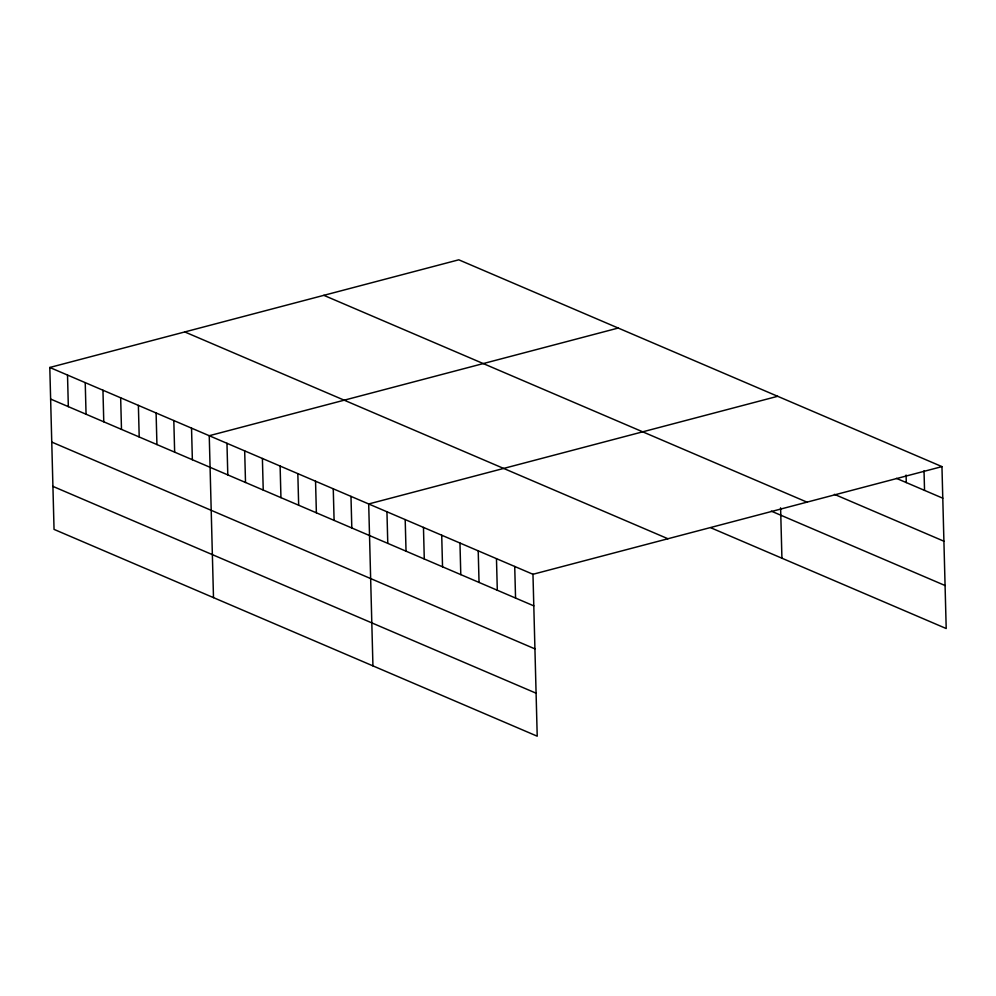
<?xml version="1.0" encoding="UTF-8"?>
<svg xmlns="http://www.w3.org/2000/svg" width="996" height="996" viewBox="0 0 996 996"><rect width="100%" height="100%" fill="white"/><g stroke="black" fill="none" stroke-linecap="round" stroke-linejoin="round"><path stroke-width="1.49" d="M49.8 367.474L532.972 574.281L537.218 736.193L54.045 529.386L49.8 367.474L458.783 259.807L941.955 466.614L946.2 628.526L711.057 527.88M618.23 328.045L209.247 435.713L213.493 597.637M777.677 396.296L368.694 503.964L372.94 665.888M532.972 574.281L941.955 466.614M896.45 478.366L942.789 498.199M834.399 494.34L943.909 541.214M323.825 295.326L806.997 502.146M771.253 511.122L945.08 585.524M184.77 331.942L667.943 538.749M50.622 399.06L533.806 605.867M51.755 442.075L534.927 648.882M52.913 486.384L536.085 693.191M924.027 470.834L924.537 490.393M906.086 475.055L906.285 482.574M780.603 507.823L781.922 558.221M514.72 566.463L515.555 598.061M496.469 558.656L497.303 590.242M478.217 550.838L479.039 582.436M459.965 543.032L460.787 574.617M441.714 535.213L442.535 566.811M423.462 527.407L424.284 558.993M405.198 519.588L406.032 551.186M386.946 511.782L387.78 543.368M350.978 496.382L351.812 527.967M333.262 488.799L334.096 520.385M315.545 481.217L316.379 512.803M297.829 473.635L298.663 505.221M280.113 466.053L280.947 497.639M262.396 458.471L263.23 490.057M244.68 450.877L245.514 482.475M226.964 443.295L227.798 474.893M191.531 428.131L192.365 459.729M173.814 420.549L174.649 452.147M156.098 412.966L156.932 444.565M138.382 405.384L139.203 436.983M120.665 397.802L121.487 429.388M102.949 390.22L103.771 421.806M85.233 382.638L86.054 414.224M67.516 375.056L68.338 406.642"/></g></svg>
